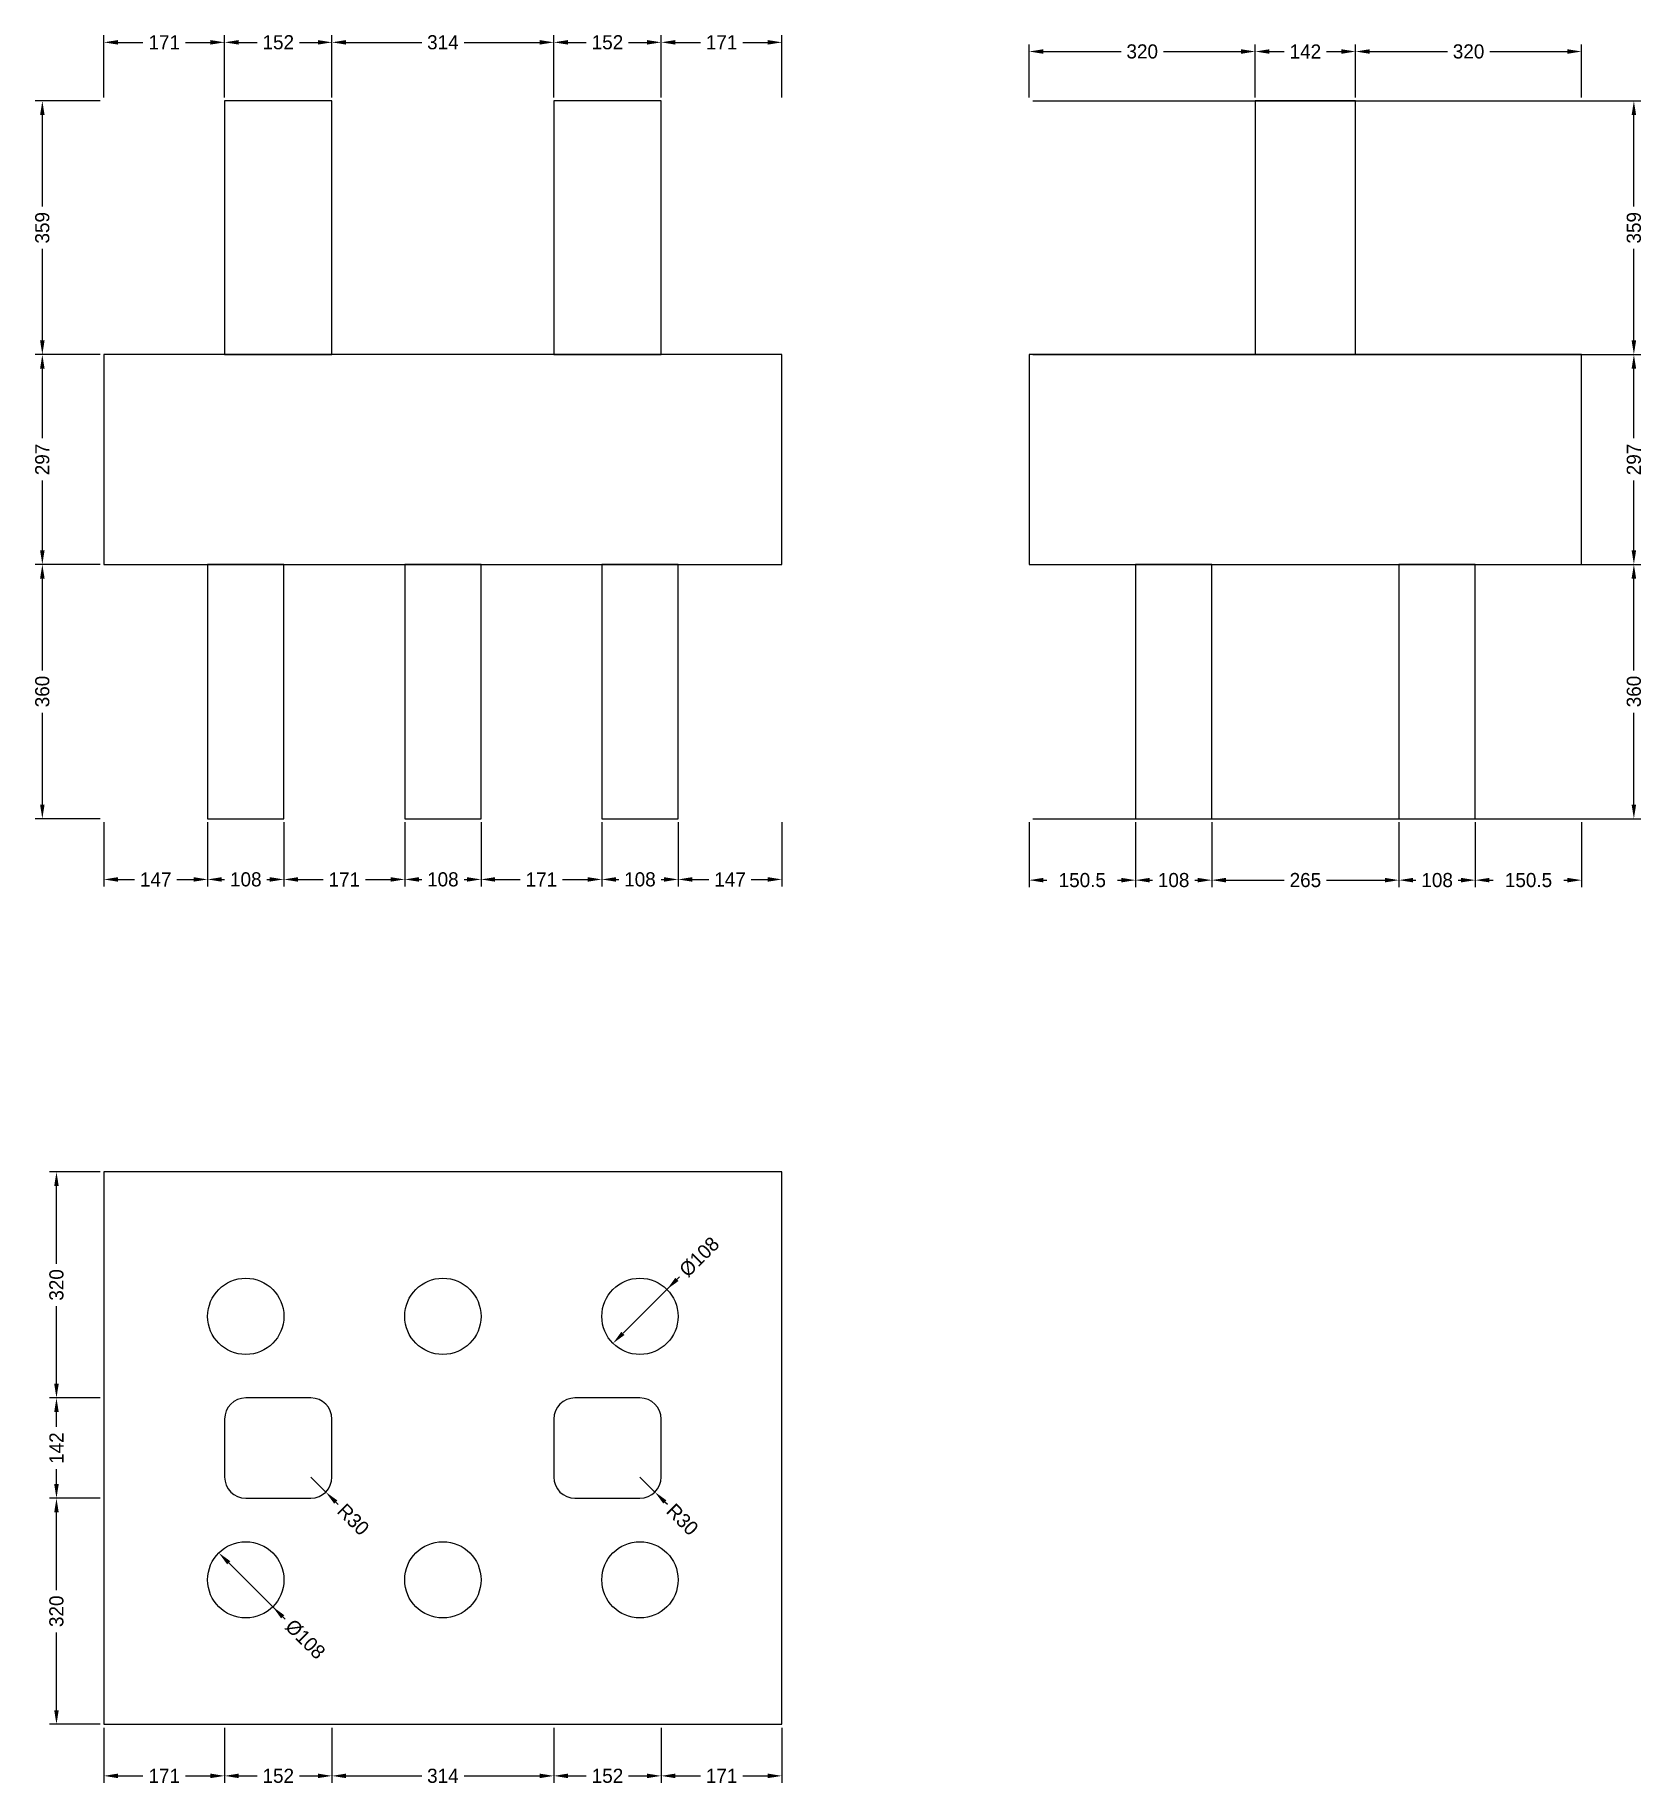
# Model space of a CAD drawing. Header units: metres. Extents: x -97 to 2176, y -83 to 2391.
import ezdxf

# ---------------------------------------------------------------- set-up
doc = ezdxf.new("R2010")
doc.units = ezdxf.units.M
for name, color, linetype in [('chengtai', 7, 'Continuous'), ('dunzhu', 7, 'Continuous'), ('zhuangji', 7, 'Continuous')]:
    doc.layers.add(name, color=color, linetype=linetype)

# ---------------------------------------------------------------- blocks, each defined once
blk = doc.blocks.new('_CLOSEDFILLED')
at = {"color": 0, "linetype": 'BYBLOCK'}
blk.add_solid([(-1, 0.16), (0, 0), (-1, -0.16)], dxfattribs=at)

msp = doc.modelspace()

# ---------------------------------------------------------------- linework, layer by layer
at = {"color": 7}
for p, q in [((0, 2303), (0, 2391)), ((20, 2381), (55.5, 2381)), ((115.5, 2381), (151, 2381)), ((171, 2303), (171, 2391)), ((171, 2303), (171, 2391)), ((191, 2381), (217, 2381)), ((277, 2381), (303, 2381)), ((323, 2303), (323, 2391)), ((323, 2303), (323, 2391)), ((343, 2381), (450, 2381)), ((510, 2381), (617, 2381)), ((637, 2303), (637, 2391)), ((637, 2303), (637, 2391)), ((657, 2381), (683, 2381)), ((743, 2381), (769, 2381)), ((789, 2303), (789, 2391)), ((789, 2303), (789, 2391)), ((809, 2381), (844.5, 2381)), ((904.5, 2381), (940, 2381)), ((960, 2303), (960, 2391)), ((1310, 2303), (1310, 2378)), ((1630, 2303), (1630, 2378)), ((1630, 2303), (1630, 2378)), ((1772, 2303), (1772, 2378)), ((1772, 2303), (1772, 2378)), ((2092, 2303), (2092, 2378)), ((1330, 2368), (1440, 2368)), ((1500, 2368), (1610, 2368)), ((1650, 2368), (1671, 2368)), ((1731, 2368), (1752, 2368)), ((1792, 2368), (1902, 2368)), ((1962, 2368), (2072, 2368)), ((-5, 2298), (-97, 2298)), ((-87, 2148.5), (-87, 2278)), ((1315, 2298), (2176, 2298)), ((2166, 2148.5), (2166, 2278)), ((-87, 1959), (-87, 2088.5)), ((2166, 1959), (2166, 2088.5)), ((-5, 1939), (-97, 1939)), ((-5, 1939), (-97, 1939)), ((1315, 1939), (2176, 1939)), ((1315, 1939), (2176, 1939)), ((-87, 1820.5), (-87, 1919)), ((2166, 1820.5), (2166, 1919)), ((-87, 1662), (-87, 1760.5)), ((2166, 1662), (2166, 1760.5)), ((-5, 1642), (-97, 1642)), ((-5, 1642), (-97, 1642)), ((1315, 1642), (2176, 1642)), ((1315, 1642), (2176, 1642)), ((-87, 1492), (-87, 1622)), ((2166, 1492), (2166, 1622)), ((-87, 1302), (-87, 1432)), ((2166, 1302), (2166, 1432)), ((-5, 1282), (-97, 1282)), ((0, 1277), (0, 1186)), ((147, 1277), (147, 1186)), ((147, 1277), (147, 1186)), ((255, 1277), (255, 1186)), ((255, 1277), (255, 1186)), ((426, 1277), (426, 1186)), ((426, 1277), (426, 1186)), ((534, 1277), (534, 1186)), ((534, 1277), (534, 1186)), ((705, 1277), (705, 1186)), ((705, 1277), (705, 1186)), ((813, 1277), (813, 1186)), ((813, 1277), (813, 1186)), ((960, 1277), (960, 1186)), ((1310, 1277), (1310, 1185)), ((1315, 1282), (2176, 1282)), ((1460.5, 1277), (1460.5, 1185)), ((1460.5, 1277), (1460.5, 1185)), ((1568.5, 1277), (1568.5, 1185)), ((1568.5, 1277), (1568.5, 1185)), ((1833.5, 1277), (1833.5, 1185)), ((1833.5, 1277), (1833.5, 1185)), ((1941.5, 1277), (1941.5, 1185)), ((1941.5, 1277), (1941.5, 1185)), ((2092, 1277), (2092, 1185)), ((20, 1196), (43.5, 1196)), ((103.5, 1196), (127, 1196)), ((167, 1196), (171, 1196)), ((231, 1196), (235, 1196)), ((275, 1196), (310.5, 1196)), ((370.5, 1196), (406, 1196)), ((446, 1196), (450, 1196)), ((510, 1196), (514, 1196)), ((554, 1196), (589.5, 1196)), ((649.5, 1196), (685, 1196)), ((725, 1196), (729, 1196)), ((789, 1196), (793, 1196)), ((833, 1196), (856.5, 1196)), ((916.5, 1196), (940, 1196)), ((1330, 1195), (1335.2, 1195)), ((1435.2, 1195), (1440.5, 1195)), ((1480.5, 1195), (1484.5, 1195)), ((1544.5, 1195), (1548.5, 1195)), ((1588.5, 1195), (1671, 1195)), ((1731, 1195), (1813.5, 1195)), ((1853.5, 1195), (1857.5, 1195)), ((1917.5, 1195), (1921.5, 1195)), ((1961.5, 1195), (1966.8, 1195)), ((2066.8, 1195), (2072, 1195)), ((-5, 782), (-77, 782)), ((-67, 652), (-67, 762)), ((811.3, 629.8), (735, 553.5)), ((814.9, 633.4), (811.3, 629.8)), ((-67, 482), (-67, 592)), ((-5, 462), (-77, 462)), ((-5, 462), (-77, 462)), ((-67, 421), (-67, 442)), ((-67, 340), (-67, 361)), ((293, 350), (314.2, 328.8)), ((759, 350), (780.2, 328.8)), ((-5, 320), (-77, 320)), ((-5, 320), (-77, 320)), ((-67, 190), (-67, 300)), ((331.9, 311.1), (328.4, 314.6)), ((797.9, 311.1), (794.4, 314.6)), ((253.3, 152.2), (177, 228.5)), ((256.9, 148.6), (253.3, 152.2)), ((-67, 20), (-67, 130)), ((-5, 0), (-77, 0)), ((0, -5), (0, -83)), ((171, -5), (171, -83)), ((171, -5), (171, -83)), ((323, -5), (323, -83)), ((323, -5), (323, -83)), ((637, -5), (637, -83)), ((637, -5), (637, -83)), ((789, -5), (789, -83)), ((789, -5), (789, -83)), ((960, -5), (960, -83)), ((20, -73), (55.5, -73)), ((115.5, -73), (151, -73)), ((191, -73), (217, -73)), ((277, -73), (303, -73)), ((343, -73), (450, -73)), ((510, -73), (617, -73)), ((657, -73), (683, -73)), ((743, -73), (769, -73)), ((809, -73), (844.5, -73)), ((904.5, -73), (940, -73))]:
    msp.add_line(p, q, dxfattribs=at)
at = {"layer": 'chengtai'}
for points in [[(0, 1642), (960, 1642), (960, 1939), (0, 1939), (0, 1642)], [(1310, 1642), (2092, 1642), (2092, 1939), (1310, 1939), (1310, 1642)], [(0, 0), (960, 0), (960, 782), (0, 782), (0, 0)]]:
    msp.add_lwpolyline(points, dxfattribs=at)
at = {"layer": 'Defpoints', "color": 7}
for p in [(0, 2381), (171, 2381), (323, 2381), (637, 2381), (789, 2381), (1310, 2368), (1630, 2368), (1772, 2368), (0, 2298), (0, 2298), (171, 2298), (171, 2298), (323, 2298), (323, 2298), (637, 2298), (637, 2298), (789, 2298), (789, 2298), (960, 2298), (1310, 2298), (1310, 2298), (1630, 2298), (1630, 2298), (1772, 2298), (1772, 2298), (2092, 2298), (-87, 1939), (0, 1939), (0, 1939), (1310, 1939), (1310, 1939), (2166, 1939), (-87, 1642), (0, 1642), (0, 1642), (1310, 1642), (1310, 1642), (2166, 1642), (-87, 1282), (0, 1282), (0, 1282), (147, 1282), (147, 1282), (255, 1282), (255, 1282), (426, 1282), (426, 1282), (534, 1282), (534, 1282), (705, 1282), (705, 1282), (813, 1282), (813, 1282), (960, 1282), (1310, 1282), (1310, 1282), (1460.5, 1282), (1460.5, 1282), (1568.5, 1282), (1568.5, 1282), (1833.5, 1282), (1833.5, 1282), (1941.5, 1282), (1941.5, 1282), (2092, 1282), (2166, 1282), (0, 1196), (147, 1196), (255, 1196), (426, 1196), (534, 1196), (705, 1196), (813, 1196), (1310, 1195), (1460.5, 1195), (1568.5, 1195), (1833.5, 1195), (1941.5, 1195), (0, 782), (797.2, 615.7), (759, 577.5), (-67, 462), (0, 462), (0, 462), (293, 350), (759, 350), (314.2, 328.8), (780.2, 328.8), (-67, 320), (0, 320), (0, 320), (201, 204.5), (239.2, 166.3), (-67, 0), (0, 0), (0, 0), (171, 0), (171, 0), (323, 0), (323, 0), (637, 0), (637, 0), (789, 0), (789, 0), (960, 0), (0, -73), (171, -73), (323, -73), (637, -73), (789, -73)]:
    msp.add_point(p, dxfattribs=at)
at = {"layer": 'dunzhu'}
for p, q in [((293, 462), (201, 462)), ((759, 462), (667, 462)), ((171, 432), (171, 350)), ((323, 350), (323, 432)), ((637, 432), (637, 350)), ((789, 350), (789, 432)), ((201, 320), (293, 320)), ((667, 320), (759, 320))]:
    msp.add_line(p, q, dxfattribs=at)
for points in [[(171, 1939), (323, 1939), (323, 2298), (171, 2298), (171, 1939)], [(637, 1939), (789, 1939), (789, 2298), (637, 2298), (637, 1939)], [(1630, 1939), (1772, 1939), (1772, 2298), (1630, 2298), (1630, 1939)]]:
    msp.add_lwpolyline(points, dxfattribs=at)
for centre, start, end in [((201, 432), 90, 180), ((293, 432), 0, 90), ((667, 432), 90, 180), ((759, 432), 0, 90), ((201, 350), 180, 270), ((293, 350), 270, 360), ((667, 350), 180, 270), ((759, 350), 270, 360)]:
    msp.add_arc(centre, 30, start, end, dxfattribs=at)
at = {"layer": 'zhuangji'}
for points in [[(147, 1282), (255, 1282), (255, 1642), (147, 1642), (147, 1282)], [(426, 1282), (534, 1282), (534, 1642), (426, 1642), (426, 1282)], [(705, 1282), (813, 1282), (813, 1642), (705, 1642), (705, 1282)], [(1460.5, 1282), (1568.5, 1282), (1568.5, 1642), (1460.5, 1642), (1460.5, 1282)], [(1833.5, 1282), (1941.5, 1282), (1941.5, 1642), (1833.5, 1642), (1833.5, 1282)]]:
    msp.add_lwpolyline(points, dxfattribs=at)
for centre in [(201, 577.5), (480, 577.5), (759, 577.5), (201, 204.5), (480, 204.5), (759, 204.5)]:
    msp.add_circle(centre, 54, dxfattribs=at)

# ---------------------------------------------------------------- block references
at = {"color": 7, "xscale": 20, "yscale": 20}
for p, rotation in [((0, 2381), 180), ((171, 2381), 180), ((323, 2381), 180), ((637, 2381), 180), ((789, 2381), 180), ((1310, 2368), 180), ((1630, 2368), 180), ((1772, 2368), 180), ((-87, 2298), 90), ((2166, 2298), 90), ((-87, 1939), 270), ((2166, 1939), 270), ((-87, 1939), 90), ((2166, 1939), 90), ((-87, 1642), 270), ((2166, 1642), 270), ((-87, 1642), 90), ((2166, 1642), 90), ((-87, 1282), 270), ((2166, 1282), 270), ((0, 1196), 180), ((147, 1196), 180), ((255, 1196), 180), ((426, 1196), 180), ((534, 1196), 180), ((705, 1196), 180), ((813, 1196), 180), ((1310, 1195), 180), ((1460.5, 1195), 180), ((1568.5, 1195), 180), ((1833.5, 1195), 180), ((1941.5, 1195), 180), ((-67, 782), 90), ((797.2, 615.7), 225), ((720.8, 539.3), 225), ((-67, 462), 270), ((-67, 462), 90), ((-67, 320), 270), ((314.2, 328.8), 135), ((780.2, 328.8), 134.99999999999991), ((-67, 320), 90), ((162.8, 242.7), 135), ((239.2, 166.3), 135), ((-67, 0), 270), ((0, -73), 180), ((171, -73), 180), ((323, -73), 180), ((637, -73), 180), ((789, -73), 180)]:
    msp.add_blockref('_CLOSEDFILLED', p, dxfattribs=dict(at, rotation=rotation))
for p in [(171, 2381), (323, 2381), (637, 2381), (789, 2381), (960, 2381), (1630, 2368), (1772, 2368), (2092, 2368), (147, 1196), (255, 1196), (426, 1196), (534, 1196), (705, 1196), (813, 1196), (960, 1196), (1460.5, 1195), (1568.5, 1195), (1833.5, 1195), (1941.5, 1195), (2092, 1195), (171, -73), (323, -73), (637, -73), (789, -73), (960, -73)]:
    msp.add_blockref('_CLOSEDFILLED', p, dxfattribs=at)

# ---------------------------------------------------------------- texts
at = {"color": 7, "char_height": 20, "attachment_point": 5}
for s, insert in [('171', (85.5, 2381)), ('152', (247, 2381)), ('314', (480, 2381)), ('152', (713, 2381)), ('171', (874.5, 2381)), ('320', (1470, 2368)), ('142', (1701, 2368)), ('320', (1932, 2368)), ('147', (73.5, 1196)), ('108', (201, 1196)), ('171', (340.5, 1196)), ('108', (480, 1196)), ('171', (619.5, 1196)), ('108', (759, 1196)), ('147', (886.5, 1196)), ('150.5', (1385.2, 1195)), ('108', (1514.5, 1195)), ('265', (1701, 1195)), ('108', (1887.5, 1195)), ('150.5', (2016.8, 1195)), ('171', (85.5, -73)), ('152', (247, -73)), ('314', (480, -73)), ('152', (713, -73)), ('171', (874.5, -73))]:
    msp.add_mtext(s, dxfattribs=dict(at, insert=insert))
for s, insert, rotation in [('359', (-87, 2118.5), 90), ('359', (2166, 2118.5), 90), ('297', (-87, 1790.5), 90), ('297', (2166, 1790.5), 90), ('360', (-87, 1462), 90), ('360', (2166, 1462), 90), ('%%c108', (843.1, 661.6), 45), ('320', (-67, 622), 90), ('142', (-67, 391), 90), ('R30', (353.1, 289.9), 315), ('R30', (819.1, 289.9), 315), ('320', (-67, 160), 90), ('%%c108', (285.1, 120.4), 315)]:
    msp.add_mtext(s, dxfattribs=dict(at, insert=insert, rotation=rotation))

doc.saveas('drawing.dxf')
